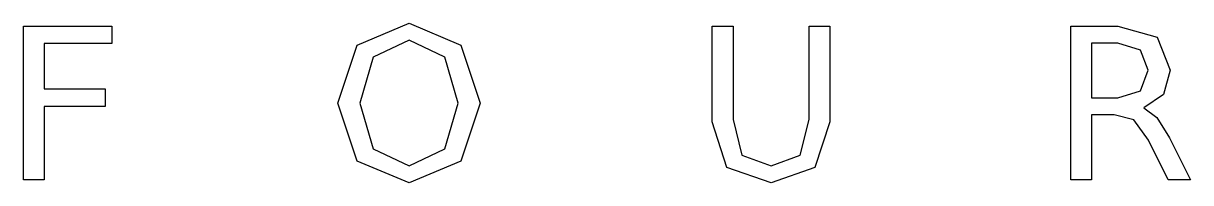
# Model space of a CAD drawing. Extents: x -30.3 to 32.1, y -4.6 to 4.
import ezdxf

# ---------------------------------------------------------------- set-up
doc = ezdxf.new("R2010")
doc.units = 0
doc.layers.get('0').update_dxf_attribs({"linetype": 'CONTINUOUS'})

msp = doc.modelspace()

# ---------------------------------------------------------------- linework, layer by layer
at = {"color": 7}
for points in [[(-30.288747, 3.80295), (-25.559321, 3.80295), (-25.559321, 2.865885), (-29.175293, 2.865885), (-29.175293, 0.440537), (-25.912099, 0.440537), (-25.912099, -0.496531), (-29.175293, -0.496531), (-29.175293, -4.426695), (-30.288747, -4.426695), (-30.288747, 3.80295)], [(-9.662271, 3.951777), (-6.895171, 2.788714), (-5.858886, -0.320142), (-6.895171, -3.428995), (-9.662271, -4.586546), (-12.440396, -3.428995), (-13.476681, -0.320142), (-12.440396, 2.788714), (-9.662271, 3.951777)], [(6.537946, 3.80295), (7.656913, 3.80295), (7.656913, -1.196572), (8.13647, -3.103779), (9.690897, -3.682554), (11.239812, -3.103779), (11.719369, -1.196572), (11.719369, 3.80295), (12.838336, 3.80295), (12.838336, -1.334378), (12.039074, -3.765237), (9.690897, -4.586546), (7.331696, -3.765237), (6.537946, -1.334378), (6.537946, 3.80295)], [(29.617329, -0.568187), (30.311861, -1.08633), (30.995368, -2.177737), (32.125359, -4.426695), (30.929222, -4.426695), (29.876401, -2.31554), (29.082651, -1.218622), (28.040854, -0.948527), (26.82818, -0.948527), (26.82818, -4.426695), (25.714725, -4.426695), (25.714725, 3.80295), (28.228267, 3.80295), (30.333909, 3.213151), (31.02844, 1.432723), (30.664639, 0.14288), (29.617329, -0.568187)], [(-9.662271, 3.047785), (-11.591525, 2.143791), (-12.302592, -0.320142), (-11.591525, -2.77856), (-9.662271, -3.682554), (-7.744042, -2.77856), (-7.032974, -0.320142), (-7.744042, 2.143791), (-9.662271, 3.047785)], [(26.82818, 2.887932), (26.82818, -0.033509), (28.228267, -0.033509), (29.44094, 0.335805), (29.854352, 1.432723), (29.44094, 2.518619), (28.228267, 2.887932), (26.82818, 2.887932)]]:
    msp.add_lwpolyline(points, dxfattribs=at)

doc.saveas('drawing.dxf')
